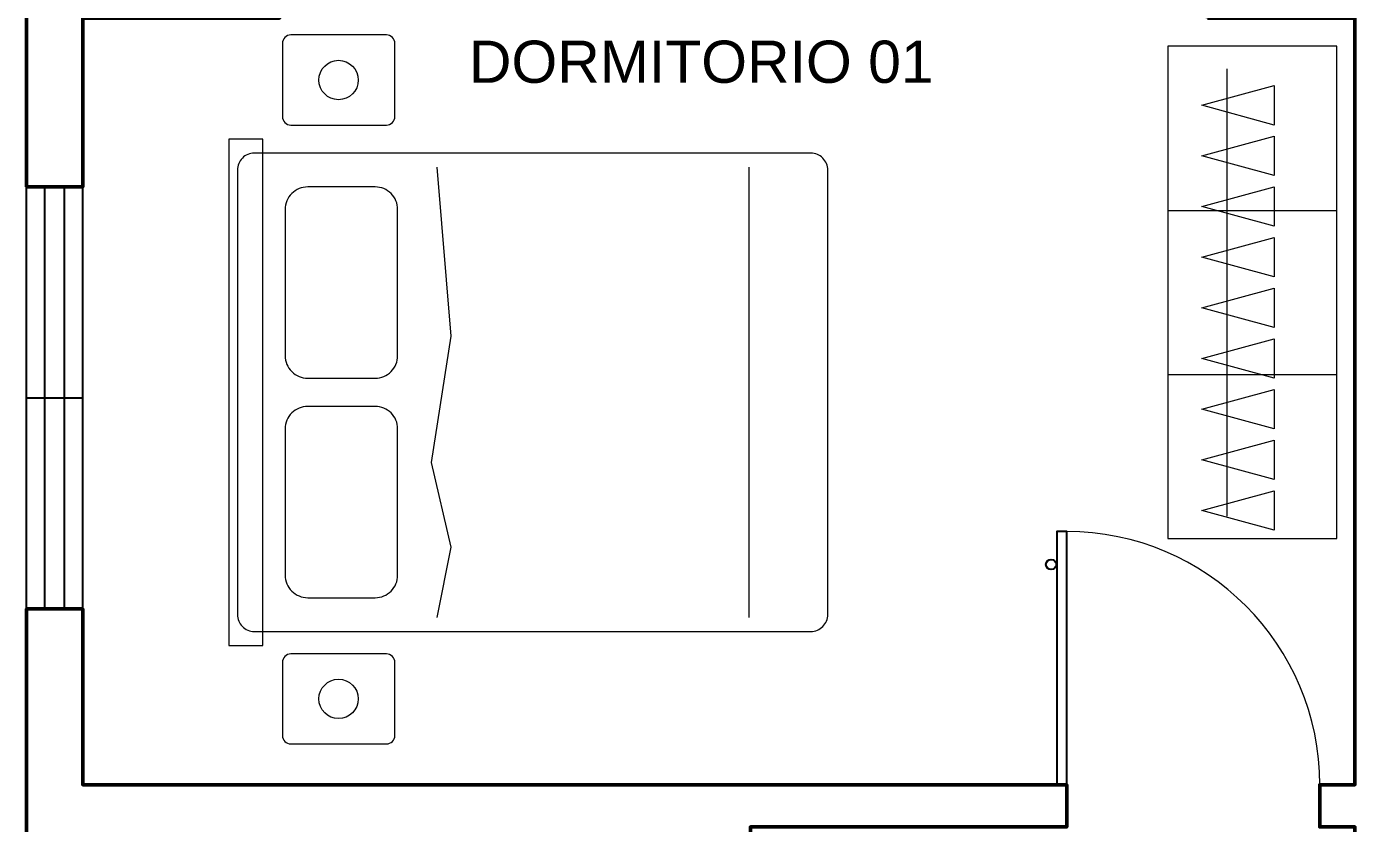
# Model space of a CAD drawing. Header units: metres. Extents: x -1.4 to 26.1, y -0.8 to 23.2.
# Drawn here: x 1.15 to 5.87, y 16.087 to 18.92 of the extents above; entities that cross this region are included whole.
import ezdxf
from ezdxf.enums import TextEntityAlignment as Align

# ---------------------------------------------------------------- set-up
doc = ezdxf.new("R2010")
doc.units = ezdxf.units.M
for name, color, linetype, lineweight in [('A_MUEBLE', 7, 'Continuous', 18), ('A_MURO_CORTE', 7, 'Continuous', 50), ('A_PUERTA', 7, 'Continuous', 25), ('A_TEXTO', 7, 'Continuous', 13), ('A_VENTANA', 7, 'Continuous', 25)]:
    doc.layers.add(name, color=color, linetype=linetype, lineweight=lineweight)
doc.layers.add('A_MUEBLE_DETALLE', color=8, linetype='Continuous', lineweight=9, true_color=0x555555)
doc.styles.add('ARQ', font='arial.ttf')

# ---------------------------------------------------------------- blocks, each defined once
blk = doc.blocks.new('M_CAMA_DOBLE_170x210')
at = {"layer": 'A_MUEBLE'}
blk.add_lwpolyline([(-0.9, 0.96), (0.9, 0.96), (0.9, 1.08), (-0.9, 1.08)], close=True, dxfattribs=at)
for points in [[(-0.79, -1.05), (0.79, -1.05, 0.414214), (0.85, -0.99), (0.85, 0.99, 0.414214), (0.79, 1.05), (-0.79, 1.05, 0.414214), (-0.85, 0.99), (-0.85, -0.99, 0.414214)], [(-1.22, 0.49), (-0.96, 0.49, 0.414214), (-0.93, 0.52), (-0.93, 0.86, 0.414214), (-0.96, 0.89), (-1.22, 0.89, 0.414214), (-1.25, 0.86), (-1.25, 0.52, 0.414214)], [(0.98, 0.49), (1.24, 0.49, 0.414214), (1.27, 0.52), (1.27, 0.86, 0.414214), (1.24, 0.89), (0.98, 0.89, 0.414214), (0.95, 0.86), (0.95, 0.52, 0.414214)]]:
    blk.add_lwpolyline(points, format="xyb", close=True, dxfattribs=at)
at = {"layer": 'A_MUEBLE_DETALLE'}
blk.add_line((-0.8, -0.77), (0.8, -0.77), dxfattribs=at)
for points in [[(-0.65, 0.48), (-0.13, 0.48, 0.414214), (-0.05, 0.56), (-0.05, 0.8, 0.414214), (-0.13, 0.88), (-0.65, 0.88, 0.414214), (-0.73, 0.8), (-0.73, 0.56, 0.414214)], [(0.13, 0.48), (0.65, 0.48, 0.414214), (0.73, 0.56), (0.73, 0.8, 0.414214), (0.65, 0.88), (0.13, 0.88, 0.414214), (0.05, 0.8), (0.05, 0.56, 0.414214)]]:
    blk.add_lwpolyline(points, format="xyb", close=True, dxfattribs=at)
blk.add_lwpolyline([(-0.8, 0.34), (-0.55, 0.29), (-0.25, 0.36), (0.2, 0.29), (0.8, 0.34)], dxfattribs=at)
for centre in [(-1.09, 0.69), (1.11, 0.69)]:
    blk.add_circle(centre, 0.07, dxfattribs=at)

msp = doc.modelspace()

# ---------------------------------------------------------------- linework, layer by layer
at = {"layer": 'A_MUEBLE'}
msp.add_lwpolyline([(5.21, 17.1), (5.81, 17.1), (5.81, 18.85), (5.21, 18.85)], close=True, dxfattribs=at)
at = {"layer": 'A_MUEBLE_DETALLE'}
for p, q in [((5.42, 17.18), (5.42, 18.77)), ((5.21, 18.26667), (5.81, 18.26667)), ((5.21, 17.68333), (5.81, 17.68333))]:
    msp.add_line(p, q, dxfattribs=at)
for points in [[(5.33, 18.64), (5.588, 18.71), (5.588, 18.57), (5.33, 18.64)], [(5.33, 18.46), (5.588, 18.53), (5.588, 18.39), (5.33, 18.46)], [(5.33, 18.28), (5.588, 18.35), (5.588, 18.21), (5.33, 18.28)], [(5.33, 18.1), (5.588, 18.17), (5.588, 18.03), (5.33, 18.1)], [(5.33, 17.92), (5.588, 17.99), (5.588, 17.85), (5.33, 17.92)], [(5.33, 17.74), (5.588, 17.81), (5.588, 17.67), (5.33, 17.74)], [(5.33, 17.56), (5.588, 17.63), (5.588, 17.49), (5.33, 17.56)], [(5.33, 17.38), (5.588, 17.45), (5.588, 17.31), (5.33, 17.38)], [(5.33, 17.2), (5.588, 17.27), (5.588, 17.13), (5.33, 17.2)]]:
    msp.add_lwpolyline(points, dxfattribs=at)
msp.add_arc((4.85, 16.225), 0.9, 0, 90, dxfattribs=at)
at = {"layer": 'A_MURO_CORTE'}
for points in [[(5.35, 18.95), (5.875, 18.95), (5.875, 16.225), (5.75, 16.225), (5.75, 16.075), (5.875, 16.075), (5.875, 12.85), (6.025, 12.85), (6.025, 17.175), (6.1, 17.175), (6.1, 17.325), (6.025, 17.325), (6.025, 20.1), (6.65, 20.1), (6.65, 20.3), (5.875, 20.3), (5.875, 19.15), (5.35, 19.15)], [(1.15, 18.35), (1.35, 18.35), (1.35, 18.95), (2.05, 18.95), (2.05, 19.15), (1.35, 19.15), (1.35, 19.55), (1.15, 19.55)], [(1.15, 14.4), (1.35, 14.4), (1.35, 15.325), (3.575, 15.325), (3.575, 14.5), (3.725, 14.5), (3.725, 16.075), (4.85, 16.075), (4.85, 16.225), (1.35, 16.225), (1.35, 16.85), (1.15, 16.85)]]:
    msp.add_lwpolyline(points, close=True, dxfattribs=at)
at = {"layer": 'A_PUERTA'}
msp.add_lwpolyline([(4.85, 16.225), (4.85, 17.125), (4.815, 17.125), (4.815, 16.225)], close=True, dxfattribs=at)
msp.add_circle((4.794, 17.008), 0.018, dxfattribs=at)
at = {"layer": 'A_VENTANA'}
for p, q in [((1.15, 16.85), (1.15, 18.35)), ((1.15, 18.35), (1.35, 18.35)), ((1.215, 16.85), (1.215, 18.35)), ((1.285, 16.85), (1.285, 18.35)), ((1.35, 16.85), (1.35, 18.35)), ((1.15, 17.6), (1.35, 17.6)), ((1.15, 16.85), (1.35, 16.85))]:
    msp.add_line(p, q, dxfattribs=at)

# ---------------------------------------------------------------- block references
at = {"layer": 'A_MUEBLE', "rotation": 90}
msp.add_blockref('M_CAMA_DOBLE_170x210', (2.95, 17.62), dxfattribs=at)

# ---------------------------------------------------------------- texts
at = {"layer": 'A_TEXTO', "style": 'ARQ'}
msp.add_text('DORMITORIO 01', height=0.15, dxfattribs=at).set_placement((3.55, 18.72), align=Align.CENTER)

doc.saveas('drawing.dxf')
